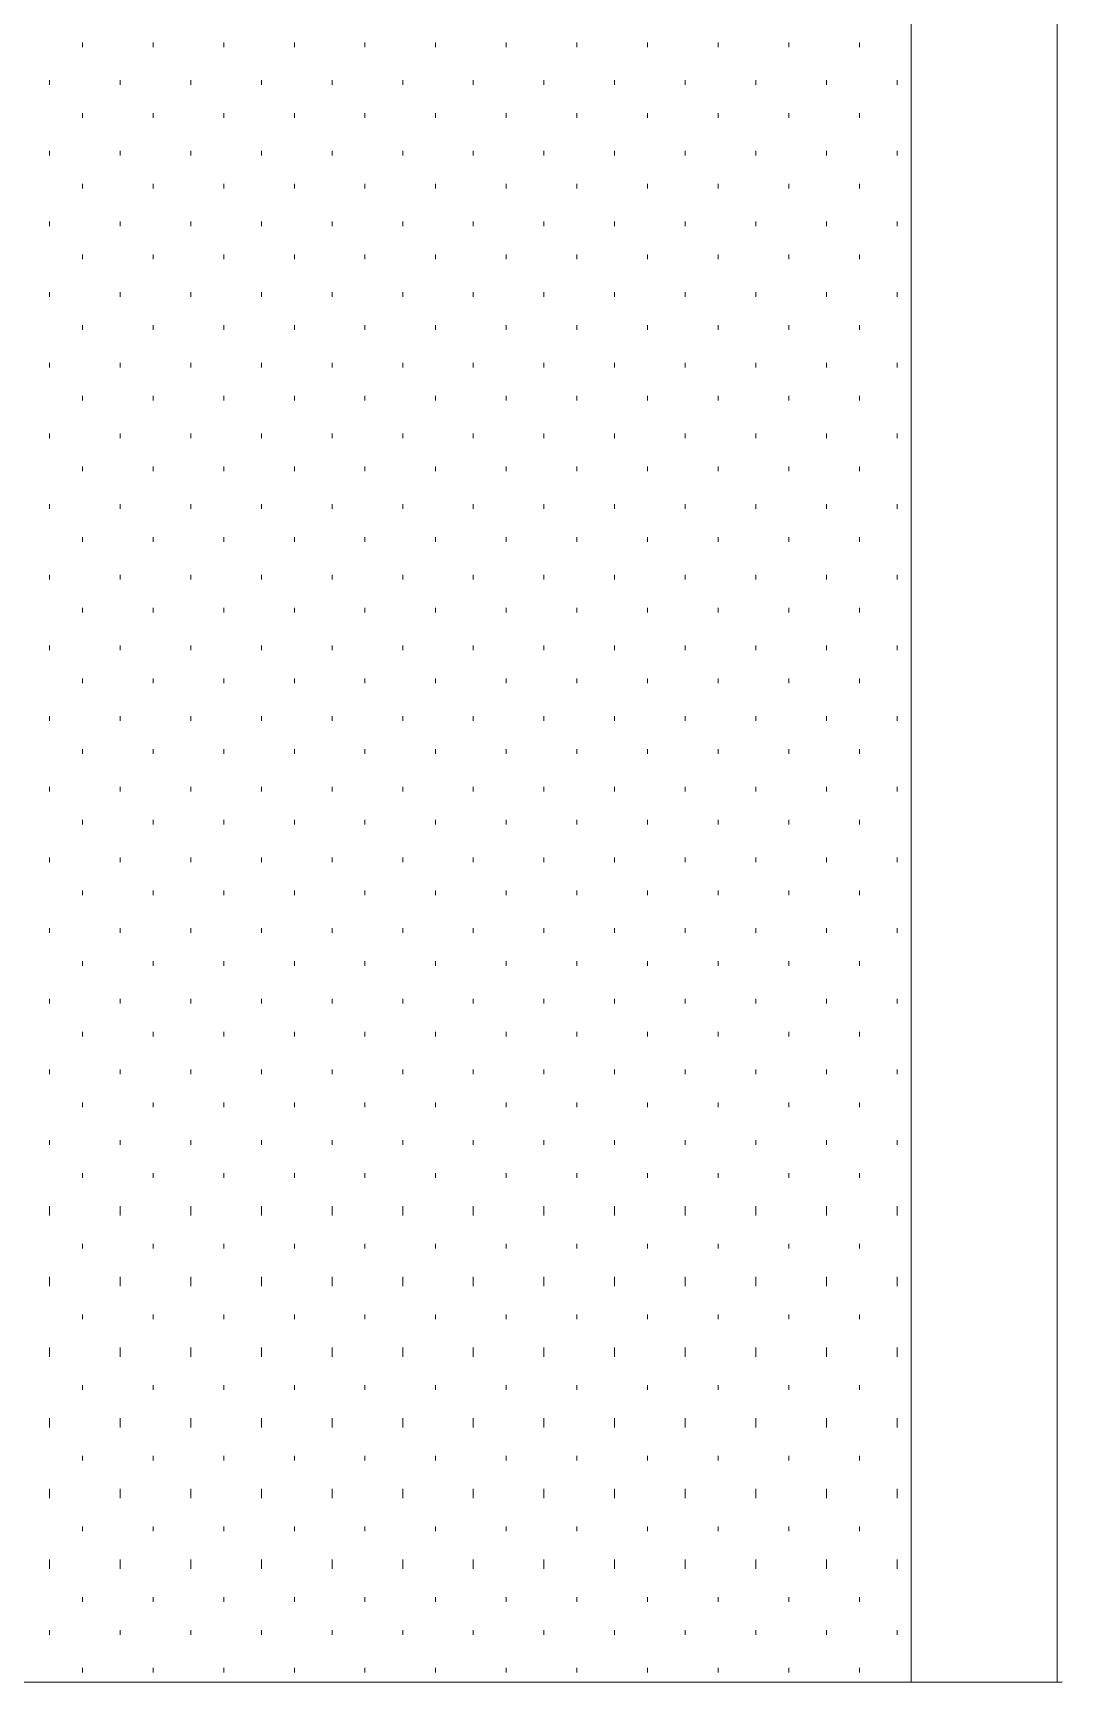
# Model space of a CAD drawing. Header units: inches. Extents: x -6061 to 13621, y -296 to 7483.
# Drawn here: x -5233.08 to -5215.58, y -184.56 to -156.53 of the extents above; entities that cross this region are included whole.
import ezdxf

# ---------------------------------------------------------------- set-up
doc = ezdxf.new("R2010")
doc.units = ezdxf.units.IN
doc.header["$MEASUREMENT"] = 0
doc.layers.get('0').update_dxf_attribs({"linetype": 'CONTINUOUS'})

msp = doc.modelspace()

# ---------------------------------------------------------------- linework, layer by layer
at = {"color": 7, "linetype": 'Continuous', "lineweight": 9, "true_color": 0x000007}
for p, q in [((-5218.14619, -184.55973), (-5218.14619, -92.53575)), ((-5215.66338, -184.55973), (-5215.66338, -92.53575)), ((-5218.14619, -184.55973), (-5218.14619, -95.01855)), ((-5218.14619, -184.55973), (-5254.18691, -184.55973)), ((-5254.18691, -184.55973), (-5218.14619, -184.55973)), ((-5215.66338, -184.55973), (-5218.14619, -184.55973)), ((-5218.14619, -184.55973), (-5215.66338, -184.55973))]:
    msp.add_line(p, q, dxfattribs=at)
at = {"color": 7, "linetype": 'Continuous', "lineweight": 18, "true_color": 0x000007}
for p, q in [((-5215.66338, -184.55973), (-5215.66338, -92.53575)), ((-5215.58329, -184.55973), (-5215.66338, -184.55973))]:
    msp.add_line(p, q, dxfattribs=at)
at = {"color": 7, "linetype": 'Continuous', "lineweight": 9, "true_color": 0xffffff}
for p, q in [((-5232.24212, -156.76833), (-5232.24212, -156.68824)), ((-5231.04076, -156.76833), (-5231.04076, -156.68824)), ((-5229.8394, -156.76833), (-5229.8394, -156.68824)), ((-5228.63805, -156.76833), (-5228.63805, -156.68824)), ((-5227.43669, -156.76833), (-5227.43669, -156.68824)), ((-5226.23533, -156.76833), (-5226.23533, -156.68824)), ((-5225.03397, -156.76833), (-5225.03397, -156.68824)), ((-5223.83262, -156.76833), (-5223.83262, -156.68824)), ((-5222.63126, -156.76833), (-5222.63126, -156.68824)), ((-5221.4299, -156.76833), (-5221.4299, -156.68824)), ((-5220.22854, -156.76833), (-5220.22854, -156.68824)), ((-5219.02719, -156.76833), (-5219.02719, -156.68824)), ((-5232.80275, -157.40905), (-5232.80275, -157.32896)), ((-5231.60139, -157.40905), (-5231.60139, -157.32896)), ((-5230.40004, -157.40905), (-5230.40004, -157.32896)), ((-5229.19868, -157.40905), (-5229.19868, -157.32896)), ((-5227.99732, -157.40905), (-5227.99732, -157.32896)), ((-5226.79596, -157.40905), (-5226.79596, -157.32896)), ((-5225.59461, -157.40905), (-5225.59461, -157.32896)), ((-5224.39325, -157.40905), (-5224.39325, -157.32896)), ((-5223.19189, -157.40905), (-5223.19189, -157.32896)), ((-5221.99053, -157.40905), (-5221.99053, -157.32896)), ((-5220.78918, -157.40905), (-5220.78918, -157.32896)), ((-5219.58782, -157.40905), (-5219.58782, -157.32896)), ((-5218.38646, -157.40905), (-5218.38646, -157.32896)), ((-5232.24212, -157.96968), (-5232.24212, -157.88959)), ((-5231.04076, -157.96968), (-5231.04076, -157.88959)), ((-5229.8394, -157.96968), (-5229.8394, -157.88959)), ((-5228.63805, -157.96968), (-5228.63805, -157.88959)), ((-5227.43669, -157.96968), (-5227.43669, -157.88959)), ((-5226.23533, -157.96968), (-5226.23533, -157.88959)), ((-5225.03397, -157.96968), (-5225.03397, -157.88959)), ((-5223.83262, -157.96968), (-5223.83262, -157.88959)), ((-5222.63126, -157.96968), (-5222.63126, -157.88959)), ((-5221.4299, -157.96968), (-5221.4299, -157.88959)), ((-5220.22854, -157.96968), (-5220.22854, -157.88959)), ((-5219.02719, -157.96968), (-5219.02719, -157.88959)), ((-5232.80275, -158.61041), (-5232.80275, -158.53032)), ((-5231.60139, -158.61041), (-5231.60139, -158.53032)), ((-5230.40004, -158.61041), (-5230.40004, -158.53032)), ((-5229.19868, -158.61041), (-5229.19868, -158.53032)), ((-5227.99732, -158.61041), (-5227.99732, -158.53032)), ((-5226.79596, -158.61041), (-5226.79596, -158.53032)), ((-5225.59461, -158.61041), (-5225.59461, -158.53032)), ((-5224.39325, -158.61041), (-5224.39325, -158.53032)), ((-5223.19189, -158.61041), (-5223.19189, -158.53032)), ((-5221.99053, -158.61041), (-5221.99053, -158.53032)), ((-5220.78918, -158.61041), (-5220.78918, -158.53032)), ((-5219.58782, -158.61041), (-5219.58782, -158.53032)), ((-5218.38646, -158.61041), (-5218.38646, -158.53032)), ((-5232.24212, -159.17104), (-5232.24212, -159.09095)), ((-5231.04076, -159.17104), (-5231.04076, -159.09095)), ((-5229.8394, -159.17104), (-5229.8394, -159.09095)), ((-5228.63805, -159.17104), (-5228.63805, -159.09095)), ((-5227.43669, -159.17104), (-5227.43669, -159.09095)), ((-5226.23533, -159.17104), (-5226.23533, -159.09095)), ((-5225.03397, -159.17104), (-5225.03397, -159.09095)), ((-5223.83262, -159.17104), (-5223.83262, -159.09095)), ((-5222.63126, -159.17104), (-5222.63126, -159.09095)), ((-5221.4299, -159.17104), (-5221.4299, -159.09095)), ((-5220.22854, -159.17104), (-5220.22854, -159.09095)), ((-5219.02719, -159.17104), (-5219.02719, -159.09095)), ((-5232.80275, -159.81176), (-5232.80275, -159.73167)), ((-5231.60139, -159.81176), (-5231.60139, -159.73167)), ((-5230.40004, -159.81176), (-5230.40004, -159.73167)), ((-5229.19868, -159.81176), (-5229.19868, -159.73167)), ((-5227.99732, -159.81176), (-5227.99732, -159.73167)), ((-5226.79596, -159.81176), (-5226.79596, -159.73167)), ((-5225.59461, -159.81176), (-5225.59461, -159.73167)), ((-5224.39325, -159.81176), (-5224.39325, -159.73167)), ((-5223.19189, -159.81176), (-5223.19189, -159.73167)), ((-5221.99053, -159.81176), (-5221.99053, -159.73167)), ((-5220.78918, -159.81176), (-5220.78918, -159.73167)), ((-5219.58782, -159.81176), (-5219.58782, -159.73167)), ((-5218.38646, -159.81176), (-5218.38646, -159.73167)), ((-5232.24212, -160.3724), (-5232.24212, -160.29231)), ((-5231.04076, -160.3724), (-5231.04076, -160.29231)), ((-5229.8394, -160.3724), (-5229.8394, -160.29231)), ((-5228.63805, -160.3724), (-5228.63805, -160.29231)), ((-5227.43669, -160.3724), (-5227.43669, -160.29231)), ((-5226.23533, -160.3724), (-5226.23533, -160.29231)), ((-5225.03397, -160.3724), (-5225.03397, -160.29231)), ((-5223.83262, -160.3724), (-5223.83262, -160.29231)), ((-5222.63126, -160.3724), (-5222.63126, -160.29231)), ((-5221.4299, -160.3724), (-5221.4299, -160.29231)), ((-5220.22854, -160.3724), (-5220.22854, -160.29231)), ((-5219.02719, -160.3724), (-5219.02719, -160.29231)), ((-5232.80275, -161.01312), (-5232.80275, -160.93303)), ((-5231.60139, -161.01312), (-5231.60139, -160.93303)), ((-5230.40004, -161.01312), (-5230.40004, -160.93303)), ((-5229.19868, -161.01312), (-5229.19868, -160.93303)), ((-5227.99732, -161.01312), (-5227.99732, -160.93303)), ((-5226.79596, -161.01312), (-5226.79596, -160.93303)), ((-5225.59461, -161.01312), (-5225.59461, -160.93303)), ((-5224.39325, -161.01312), (-5224.39325, -160.93303)), ((-5223.19189, -161.01312), (-5223.19189, -160.93303)), ((-5221.99053, -161.01312), (-5221.99053, -160.93303)), ((-5220.78918, -161.01312), (-5220.78918, -160.93303)), ((-5219.58782, -161.01312), (-5219.58782, -160.93303)), ((-5218.38646, -161.01312), (-5218.38646, -160.93303)), ((-5232.24212, -161.57376), (-5232.24212, -161.49367)), ((-5231.04076, -161.57376), (-5231.04076, -161.49367)), ((-5229.8394, -161.57376), (-5229.8394, -161.49367)), ((-5228.63805, -161.57376), (-5228.63805, -161.49367)), ((-5227.43669, -161.57376), (-5227.43669, -161.49367)), ((-5226.23533, -161.57376), (-5226.23533, -161.49367)), ((-5225.03397, -161.57376), (-5225.03397, -161.49367)), ((-5223.83262, -161.57376), (-5223.83262, -161.49367)), ((-5222.63126, -161.57376), (-5222.63126, -161.49367)), ((-5221.4299, -161.57376), (-5221.4299, -161.49367)), ((-5220.22854, -161.57376), (-5220.22854, -161.49367)), ((-5219.02719, -161.57376), (-5219.02719, -161.49367)), ((-5232.80275, -162.21448), (-5232.80275, -162.13439)), ((-5231.60139, -162.21448), (-5231.60139, -162.13439)), ((-5230.40004, -162.21448), (-5230.40004, -162.13439)), ((-5229.19868, -162.21448), (-5229.19868, -162.13439)), ((-5227.99732, -162.21448), (-5227.99732, -162.13439)), ((-5226.79596, -162.21448), (-5226.79596, -162.13439)), ((-5225.59461, -162.21448), (-5225.59461, -162.13439)), ((-5224.39325, -162.21448), (-5224.39325, -162.13439)), ((-5223.19189, -162.21448), (-5223.19189, -162.13439)), ((-5221.99053, -162.21448), (-5221.99053, -162.13439)), ((-5220.78918, -162.21448), (-5220.78918, -162.13439)), ((-5219.58782, -162.21448), (-5219.58782, -162.13439)), ((-5218.38646, -162.21448), (-5218.38646, -162.13439)), ((-5232.24212, -162.77511), (-5232.24212, -162.69502)), ((-5231.04076, -162.77511), (-5231.04076, -162.69502)), ((-5229.8394, -162.77511), (-5229.8394, -162.69502)), ((-5228.63805, -162.77511), (-5228.63805, -162.69502)), ((-5227.43669, -162.77511), (-5227.43669, -162.69502)), ((-5226.23533, -162.77511), (-5226.23533, -162.69502)), ((-5225.03397, -162.77511), (-5225.03397, -162.69502)), ((-5223.83262, -162.77511), (-5223.83262, -162.69502)), ((-5222.63126, -162.77511), (-5222.63126, -162.69502)), ((-5221.4299, -162.77511), (-5221.4299, -162.69502)), ((-5220.22854, -162.77511), (-5220.22854, -162.69502)), ((-5219.02719, -162.77511), (-5219.02719, -162.69502)), ((-5232.80275, -163.41584), (-5232.80275, -163.33575)), ((-5231.60139, -163.41584), (-5231.60139, -163.33575)), ((-5230.40004, -163.41584), (-5230.40004, -163.33575)), ((-5229.19868, -163.41584), (-5229.19868, -163.33575)), ((-5227.99732, -163.41584), (-5227.99732, -163.33575)), ((-5226.79596, -163.41584), (-5226.79596, -163.33575)), ((-5225.59461, -163.41584), (-5225.59461, -163.33575)), ((-5224.39325, -163.41584), (-5224.39325, -163.33575)), ((-5223.19189, -163.41584), (-5223.19189, -163.33575)), ((-5221.99053, -163.41584), (-5221.99053, -163.33575)), ((-5220.78918, -163.41584), (-5220.78918, -163.33575)), ((-5219.58782, -163.41584), (-5219.58782, -163.33575)), ((-5218.38646, -163.41584), (-5218.38646, -163.33575)), ((-5232.24212, -163.97647), (-5232.24212, -163.89638)), ((-5231.04076, -163.97647), (-5231.04076, -163.89638)), ((-5229.8394, -163.97647), (-5229.8394, -163.89638)), ((-5228.63805, -163.97647), (-5228.63805, -163.89638)), ((-5227.43669, -163.97647), (-5227.43669, -163.89638)), ((-5226.23533, -163.97647), (-5226.23533, -163.89638)), ((-5225.03397, -163.97647), (-5225.03397, -163.89638)), ((-5223.83262, -163.97647), (-5223.83262, -163.89638)), ((-5222.63126, -163.97647), (-5222.63126, -163.89638)), ((-5221.4299, -163.97647), (-5221.4299, -163.89638)), ((-5220.22854, -163.97647), (-5220.22854, -163.89638)), ((-5219.02719, -163.97647), (-5219.02719, -163.89638)), ((-5232.80275, -164.61719), (-5232.80275, -164.5371)), ((-5231.60139, -164.61719), (-5231.60139, -164.5371)), ((-5230.40004, -164.61719), (-5230.40004, -164.5371)), ((-5229.19868, -164.61719), (-5229.19868, -164.5371)), ((-5227.99732, -164.61719), (-5227.99732, -164.5371)), ((-5226.79596, -164.61719), (-5226.79596, -164.5371)), ((-5225.59461, -164.61719), (-5225.59461, -164.5371)), ((-5224.39325, -164.61719), (-5224.39325, -164.5371)), ((-5223.19189, -164.61719), (-5223.19189, -164.5371)), ((-5221.99053, -164.61719), (-5221.99053, -164.5371)), ((-5220.78918, -164.61719), (-5220.78918, -164.5371)), ((-5219.58782, -164.61719), (-5219.58782, -164.5371)), ((-5218.38646, -164.61719), (-5218.38646, -164.5371)), ((-5232.24212, -165.17783), (-5232.24212, -165.09774)), ((-5231.04076, -165.17783), (-5231.04076, -165.09774)), ((-5229.8394, -165.17783), (-5229.8394, -165.09774)), ((-5228.63805, -165.17783), (-5228.63805, -165.09774)), ((-5227.43669, -165.17783), (-5227.43669, -165.09774)), ((-5226.23533, -165.17783), (-5226.23533, -165.09774)), ((-5225.03397, -165.17783), (-5225.03397, -165.09774)), ((-5223.83262, -165.17783), (-5223.83262, -165.09774)), ((-5222.63126, -165.17783), (-5222.63126, -165.09774)), ((-5221.4299, -165.17783), (-5221.4299, -165.09774)), ((-5220.22854, -165.17783), (-5220.22854, -165.09774)), ((-5219.02719, -165.17783), (-5219.02719, -165.09774)), ((-5232.80275, -165.81855), (-5232.80275, -165.73846)), ((-5231.60139, -165.81855), (-5231.60139, -165.73846)), ((-5230.40004, -165.81855), (-5230.40004, -165.73846)), ((-5229.19868, -165.81855), (-5229.19868, -165.73846)), ((-5227.99732, -165.81855), (-5227.99732, -165.73846)), ((-5226.79596, -165.81855), (-5226.79596, -165.73846)), ((-5225.59461, -165.81855), (-5225.59461, -165.73846)), ((-5224.39325, -165.81855), (-5224.39325, -165.73846)), ((-5223.19189, -165.81855), (-5223.19189, -165.73846)), ((-5221.99053, -165.81855), (-5221.99053, -165.73846)), ((-5220.78918, -165.81855), (-5220.78918, -165.73846)), ((-5219.58782, -165.81855), (-5219.58782, -165.73846)), ((-5218.38646, -165.81855), (-5218.38646, -165.73846)), ((-5232.24212, -166.37919), (-5232.24212, -166.2991)), ((-5231.04076, -166.37919), (-5231.04076, -166.2991)), ((-5229.8394, -166.37919), (-5229.8394, -166.2991)), ((-5228.63805, -166.37919), (-5228.63805, -166.2991)), ((-5227.43669, -166.37919), (-5227.43669, -166.2991)), ((-5226.23533, -166.37919), (-5226.23533, -166.2991)), ((-5225.03397, -166.37919), (-5225.03397, -166.2991)), ((-5223.83262, -166.37919), (-5223.83262, -166.2991)), ((-5222.63126, -166.37919), (-5222.63126, -166.2991)), ((-5221.4299, -166.37919), (-5221.4299, -166.2991)), ((-5220.22854, -166.37919), (-5220.22854, -166.2991)), ((-5219.02719, -166.37919), (-5219.02719, -166.2991)), ((-5232.80275, -167.01991), (-5232.80275, -166.93982)), ((-5231.60139, -167.01991), (-5231.60139, -166.93982)), ((-5230.40004, -167.01991), (-5230.40004, -166.93982)), ((-5229.19868, -167.01991), (-5229.19868, -166.93982)), ((-5227.99732, -167.01991), (-5227.99732, -166.93982)), ((-5226.79596, -167.01991), (-5226.79596, -166.93982)), ((-5225.59461, -167.01991), (-5225.59461, -166.93982)), ((-5224.39325, -167.01991), (-5224.39325, -166.93982)), ((-5223.19189, -167.01991), (-5223.19189, -166.93982)), ((-5221.99053, -167.01991), (-5221.99053, -166.93982)), ((-5220.78918, -167.01991), (-5220.78918, -166.93982)), ((-5219.58782, -167.01991), (-5219.58782, -166.93982)), ((-5218.38646, -167.01991), (-5218.38646, -166.93982)), ((-5232.24212, -167.58054), (-5232.24212, -167.50045)), ((-5231.04076, -167.58054), (-5231.04076, -167.50045)), ((-5229.8394, -167.58054), (-5229.8394, -167.50045)), ((-5228.63805, -167.58054), (-5228.63805, -167.50045)), ((-5227.43669, -167.58054), (-5227.43669, -167.50045)), ((-5226.23533, -167.58054), (-5226.23533, -167.50045)), ((-5225.03397, -167.58054), (-5225.03397, -167.50045)), ((-5223.83262, -167.58054), (-5223.83262, -167.50045)), ((-5222.63126, -167.58054), (-5222.63126, -167.50045)), ((-5221.4299, -167.58054), (-5221.4299, -167.50045)), ((-5220.22854, -167.58054), (-5220.22854, -167.50045)), ((-5219.02719, -167.58054), (-5219.02719, -167.50045)), ((-5232.80275, -168.22127), (-5232.80275, -168.14118)), ((-5231.60139, -168.22127), (-5231.60139, -168.14118)), ((-5230.40004, -168.22127), (-5230.40004, -168.14118)), ((-5229.19868, -168.22127), (-5229.19868, -168.14118)), ((-5227.99732, -168.22127), (-5227.99732, -168.14118)), ((-5226.79596, -168.22127), (-5226.79596, -168.14118)), ((-5225.59461, -168.22127), (-5225.59461, -168.14118)), ((-5224.39325, -168.22127), (-5224.39325, -168.14118)), ((-5223.19189, -168.22127), (-5223.19189, -168.14118)), ((-5221.99053, -168.22127), (-5221.99053, -168.14118)), ((-5220.78918, -168.22127), (-5220.78918, -168.14118)), ((-5219.58782, -168.22127), (-5219.58782, -168.14118)), ((-5218.38646, -168.22127), (-5218.38646, -168.14118)), ((-5232.24212, -168.7819), (-5232.24212, -168.70181)), ((-5231.04076, -168.7819), (-5231.04076, -168.70181)), ((-5229.8394, -168.7819), (-5229.8394, -168.70181)), ((-5228.63805, -168.7819), (-5228.63805, -168.70181)), ((-5227.43669, -168.7819), (-5227.43669, -168.70181)), ((-5226.23533, -168.7819), (-5226.23533, -168.70181)), ((-5225.03397, -168.7819), (-5225.03397, -168.70181)), ((-5223.83262, -168.7819), (-5223.83262, -168.70181)), ((-5222.63126, -168.7819), (-5222.63126, -168.70181)), ((-5221.4299, -168.7819), (-5221.4299, -168.70181)), ((-5220.22854, -168.7819), (-5220.22854, -168.70181)), ((-5219.02719, -168.7819), (-5219.02719, -168.70181)), ((-5232.80275, -169.42262), (-5232.80275, -169.34253)), ((-5231.60139, -169.42262), (-5231.60139, -169.34253)), ((-5230.40004, -169.42262), (-5230.40004, -169.34253)), ((-5229.19868, -169.42262), (-5229.19868, -169.34253)), ((-5227.99732, -169.42262), (-5227.99732, -169.34253)), ((-5226.79596, -169.42262), (-5226.79596, -169.34253)), ((-5225.59461, -169.42262), (-5225.59461, -169.34253)), ((-5224.39325, -169.42262), (-5224.39325, -169.34253)), ((-5223.19189, -169.42262), (-5223.19189, -169.34253)), ((-5221.99053, -169.42262), (-5221.99053, -169.34253)), ((-5220.78918, -169.42262), (-5220.78918, -169.34253)), ((-5219.58782, -169.42262), (-5219.58782, -169.34253)), ((-5218.38646, -169.42262), (-5218.38646, -169.34253)), ((-5232.24212, -169.98326), (-5232.24212, -169.90317)), ((-5231.04076, -169.98326), (-5231.04076, -169.90317)), ((-5229.8394, -169.98326), (-5229.8394, -169.90317)), ((-5228.63805, -169.98326), (-5228.63805, -169.90317)), ((-5227.43669, -169.98326), (-5227.43669, -169.90317)), ((-5226.23533, -169.98326), (-5226.23533, -169.90317)), ((-5225.03397, -169.98326), (-5225.03397, -169.90317)), ((-5223.83262, -169.98326), (-5223.83262, -169.90317)), ((-5222.63126, -169.98326), (-5222.63126, -169.90317)), ((-5221.4299, -169.98326), (-5221.4299, -169.90317)), ((-5220.22854, -169.98326), (-5220.22854, -169.90317)), ((-5219.02719, -169.98326), (-5219.02719, -169.90317)), ((-5232.80275, -170.62398), (-5232.80275, -170.54389)), ((-5231.60139, -170.62398), (-5231.60139, -170.54389)), ((-5230.40004, -170.62398), (-5230.40004, -170.54389)), ((-5229.19868, -170.62398), (-5229.19868, -170.54389)), ((-5227.99732, -170.62398), (-5227.99732, -170.54389)), ((-5226.79596, -170.62398), (-5226.79596, -170.54389)), ((-5225.59461, -170.62398), (-5225.59461, -170.54389)), ((-5224.39325, -170.62398), (-5224.39325, -170.54389)), ((-5223.19189, -170.62398), (-5223.19189, -170.54389)), ((-5221.99053, -170.62398), (-5221.99053, -170.54389)), ((-5220.78918, -170.62398), (-5220.78918, -170.54389)), ((-5219.58782, -170.62398), (-5219.58782, -170.54389)), ((-5218.38646, -170.62398), (-5218.38646, -170.54389)), ((-5232.24212, -171.18462), (-5232.24212, -171.10453)), ((-5231.04076, -171.18462), (-5231.04076, -171.10453)), ((-5229.8394, -171.18462), (-5229.8394, -171.10453)), ((-5228.63805, -171.18462), (-5228.63805, -171.10453)), ((-5227.43669, -171.18462), (-5227.43669, -171.10453)), ((-5226.23533, -171.18462), (-5226.23533, -171.10453)), ((-5225.03397, -171.18462), (-5225.03397, -171.10453)), ((-5223.83262, -171.18462), (-5223.83262, -171.10453)), ((-5222.63126, -171.18462), (-5222.63126, -171.10453)), ((-5221.4299, -171.18462), (-5221.4299, -171.10453)), ((-5220.22854, -171.18462), (-5220.22854, -171.10453)), ((-5219.02719, -171.18462), (-5219.02719, -171.10453)), ((-5232.80275, -171.82534), (-5232.80275, -171.74525)), ((-5231.60139, -171.82534), (-5231.60139, -171.74525)), ((-5230.40004, -171.82534), (-5230.40004, -171.74525)), ((-5229.19868, -171.82534), (-5229.19868, -171.74525)), ((-5227.99732, -171.82534), (-5227.99732, -171.74525)), ((-5226.79596, -171.82534), (-5226.79596, -171.74525)), ((-5225.59461, -171.82534), (-5225.59461, -171.74525)), ((-5224.39325, -171.82534), (-5224.39325, -171.74525)), ((-5223.19189, -171.82534), (-5223.19189, -171.74525)), ((-5221.99053, -171.82534), (-5221.99053, -171.74525)), ((-5220.78918, -171.82534), (-5220.78918, -171.74525)), ((-5219.58782, -171.82534), (-5219.58782, -171.74525)), ((-5218.38646, -171.82534), (-5218.38646, -171.74525)), ((-5232.24212, -172.38597), (-5232.24212, -172.30588)), ((-5231.04076, -172.38597), (-5231.04076, -172.30588)), ((-5229.8394, -172.38597), (-5229.8394, -172.30588)), ((-5228.63805, -172.38597), (-5228.63805, -172.30588)), ((-5227.43669, -172.38597), (-5227.43669, -172.30588)), ((-5226.23533, -172.38597), (-5226.23533, -172.30588)), ((-5225.03397, -172.38597), (-5225.03397, -172.30588)), ((-5223.83262, -172.38597), (-5223.83262, -172.30588)), ((-5222.63126, -172.38597), (-5222.63126, -172.30588)), ((-5221.4299, -172.38597), (-5221.4299, -172.30588)), ((-5220.22854, -172.38597), (-5220.22854, -172.30588)), ((-5219.02719, -172.38597), (-5219.02719, -172.30588)), ((-5232.80275, -173.0267), (-5232.80275, -172.94661)), ((-5231.60139, -173.0267), (-5231.60139, -172.94661)), ((-5230.40004, -173.0267), (-5230.40004, -172.94661)), ((-5229.19868, -173.0267), (-5229.19868, -172.94661)), ((-5227.99732, -173.0267), (-5227.99732, -172.94661)), ((-5226.79596, -173.0267), (-5226.79596, -172.94661)), ((-5225.59461, -173.0267), (-5225.59461, -172.94661)), ((-5224.39325, -173.0267), (-5224.39325, -172.94661)), ((-5223.19189, -173.0267), (-5223.19189, -172.94661)), ((-5221.99053, -173.0267), (-5221.99053, -172.94661)), ((-5220.78918, -173.0267), (-5220.78918, -172.94661)), ((-5219.58782, -173.0267), (-5219.58782, -172.94661)), ((-5218.38646, -173.0267), (-5218.38646, -172.94661)), ((-5232.24212, -173.58733), (-5232.24212, -173.50724)), ((-5231.04076, -173.58733), (-5231.04076, -173.50724)), ((-5229.8394, -173.58733), (-5229.8394, -173.50724)), ((-5228.63805, -173.58733), (-5228.63805, -173.50724)), ((-5227.43669, -173.58733), (-5227.43669, -173.50724)), ((-5226.23533, -173.58733), (-5226.23533, -173.50724)), ((-5225.03397, -173.58733), (-5225.03397, -173.50724)), ((-5223.83262, -173.58733), (-5223.83262, -173.50724)), ((-5222.63126, -173.58733), (-5222.63126, -173.50724)), ((-5221.4299, -173.58733), (-5221.4299, -173.50724)), ((-5220.22854, -173.58733), (-5220.22854, -173.50724)), ((-5219.02719, -173.58733), (-5219.02719, -173.50724)), ((-5232.80275, -174.22805), (-5232.80275, -174.14796)), ((-5231.60139, -174.22805), (-5231.60139, -174.14796)), ((-5230.40004, -174.22805), (-5230.40004, -174.14796)), ((-5229.19868, -174.22805), (-5229.19868, -174.14796)), ((-5227.99732, -174.22805), (-5227.99732, -174.14796)), ((-5226.79596, -174.22805), (-5226.79596, -174.14796)), ((-5225.59461, -174.22805), (-5225.59461, -174.14796)), ((-5224.39325, -174.22805), (-5224.39325, -174.14796)), ((-5223.19189, -174.22805), (-5223.19189, -174.14796)), ((-5221.99053, -174.22805), (-5221.99053, -174.14796)), ((-5220.78918, -174.22805), (-5220.78918, -174.14796)), ((-5219.58782, -174.22805), (-5219.58782, -174.14796)), ((-5218.38646, -174.22805), (-5218.38646, -174.14796)), ((-5232.24212, -174.78869), (-5232.24212, -174.7086)), ((-5231.04076, -174.78869), (-5231.04076, -174.7086)), ((-5229.8394, -174.78869), (-5229.8394, -174.7086)), ((-5228.63805, -174.78869), (-5228.63805, -174.7086)), ((-5227.43669, -174.78869), (-5227.43669, -174.7086)), ((-5226.23533, -174.78869), (-5226.23533, -174.7086)), ((-5225.03397, -174.78869), (-5225.03397, -174.7086)), ((-5223.83262, -174.78869), (-5223.83262, -174.7086)), ((-5222.63126, -174.78869), (-5222.63126, -174.7086)), ((-5221.4299, -174.78869), (-5221.4299, -174.7086)), ((-5220.22854, -174.78869), (-5220.22854, -174.7086)), ((-5219.02719, -174.78869), (-5219.02719, -174.7086)), ((-5232.80275, -175.42941), (-5232.80275, -175.34932)), ((-5231.60139, -175.42941), (-5231.60139, -175.34932)), ((-5230.40004, -175.42941), (-5230.40004, -175.34932)), ((-5229.19868, -175.42941), (-5229.19868, -175.34932)), ((-5227.99732, -175.42941), (-5227.99732, -175.34932)), ((-5226.79596, -175.42941), (-5226.79596, -175.34932)), ((-5225.59461, -175.42941), (-5225.59461, -175.34932)), ((-5224.39325, -175.42941), (-5224.39325, -175.34932)), ((-5223.19189, -175.42941), (-5223.19189, -175.34932)), ((-5221.99053, -175.42941), (-5221.99053, -175.34932)), ((-5220.78918, -175.42941), (-5220.78918, -175.34932)), ((-5219.58782, -175.42941), (-5219.58782, -175.34932)), ((-5218.38646, -175.42941), (-5218.38646, -175.34932)), ((-5232.24212, -175.99005), (-5232.24212, -175.90995)), ((-5231.04076, -175.99005), (-5231.04076, -175.90995)), ((-5229.8394, -175.99005), (-5229.8394, -175.90995)), ((-5228.63805, -175.99005), (-5228.63805, -175.90995)), ((-5227.43669, -175.99005), (-5227.43669, -175.90995)), ((-5226.23533, -175.99005), (-5226.23533, -175.90995)), ((-5225.03397, -175.99005), (-5225.03397, -175.90995)), ((-5223.83262, -175.99005), (-5223.83262, -175.90995)), ((-5222.63126, -175.99005), (-5222.63126, -175.90995)), ((-5221.4299, -175.99005), (-5221.4299, -175.90995)), ((-5220.22854, -175.99005), (-5220.22854, -175.90995)), ((-5219.02719, -175.99005), (-5219.02719, -175.90995)), ((-5232.80275, -176.63077), (-5232.80275, -176.47059)), ((-5231.60139, -176.63077), (-5231.60139, -176.47059)), ((-5230.40004, -176.63077), (-5230.40004, -176.47059)), ((-5229.19868, -176.63077), (-5229.19868, -176.47059)), ((-5227.99732, -176.63077), (-5227.99732, -176.47059)), ((-5226.79596, -176.63077), (-5226.79596, -176.47059)), ((-5225.59461, -176.63077), (-5225.59461, -176.47059)), ((-5224.39325, -176.63077), (-5224.39325, -176.47059)), ((-5223.19189, -176.63077), (-5223.19189, -176.47059)), ((-5221.99053, -176.63077), (-5221.99053, -176.47059)), ((-5220.78918, -176.63077), (-5220.78918, -176.47059)), ((-5219.58782, -176.63077), (-5219.58782, -176.47059)), ((-5218.38646, -176.63077), (-5218.38646, -176.47059)), ((-5232.24212, -177.1914), (-5232.24212, -177.11131)), ((-5231.04076, -177.1914), (-5231.04076, -177.11131)), ((-5229.8394, -177.1914), (-5229.8394, -177.11131)), ((-5228.63805, -177.1914), (-5228.63805, -177.11131)), ((-5227.43669, -177.1914), (-5227.43669, -177.11131)), ((-5226.23533, -177.1914), (-5226.23533, -177.11131)), ((-5225.03397, -177.1914), (-5225.03397, -177.11131)), ((-5223.83262, -177.1914), (-5223.83262, -177.11131)), ((-5222.63126, -177.1914), (-5222.63126, -177.11131)), ((-5221.4299, -177.1914), (-5221.4299, -177.11131)), ((-5220.22854, -177.1914), (-5220.22854, -177.11131)), ((-5219.02719, -177.1914), (-5219.02719, -177.11131)), ((-5232.80275, -177.83213), (-5232.80275, -177.67195)), ((-5231.60139, -177.83213), (-5231.60139, -177.67195)), ((-5230.40004, -177.83213), (-5230.40004, -177.67195)), ((-5229.19868, -177.83213), (-5229.19868, -177.67195)), ((-5227.99732, -177.83213), (-5227.99732, -177.67195)), ((-5226.79596, -177.83213), (-5226.79596, -177.67195)), ((-5225.59461, -177.83213), (-5225.59461, -177.67195)), ((-5224.39325, -177.83213), (-5224.39325, -177.67195)), ((-5223.19189, -177.83213), (-5223.19189, -177.67195)), ((-5221.99053, -177.83213), (-5221.99053, -177.67195)), ((-5220.78918, -177.83213), (-5220.78918, -177.67195)), ((-5219.58782, -177.83213), (-5219.58782, -177.67195)), ((-5218.38646, -177.83213), (-5218.38646, -177.67195)), ((-5232.24212, -178.39276), (-5232.24212, -178.31267)), ((-5231.04076, -178.39276), (-5231.04076, -178.31267)), ((-5229.8394, -178.39276), (-5229.8394, -178.31267)), ((-5228.63805, -178.39276), (-5228.63805, -178.31267)), ((-5227.43669, -178.39276), (-5227.43669, -178.31267)), ((-5226.23533, -178.39276), (-5226.23533, -178.31267)), ((-5225.03397, -178.39276), (-5225.03397, -178.31267)), ((-5223.83262, -178.39276), (-5223.83262, -178.31267)), ((-5222.63126, -178.39276), (-5222.63126, -178.31267)), ((-5221.4299, -178.39276), (-5221.4299, -178.31267)), ((-5220.22854, -178.39276), (-5220.22854, -178.31267)), ((-5219.02719, -178.39276), (-5219.02719, -178.31267)), ((-5232.80275, -179.03348), (-5232.80275, -178.8733)), ((-5231.60139, -179.03348), (-5231.60139, -178.8733)), ((-5230.40004, -179.03348), (-5230.40004, -178.8733)), ((-5229.19868, -179.03348), (-5229.19868, -178.8733)), ((-5227.99732, -179.03348), (-5227.99732, -178.8733)), ((-5226.79596, -179.03348), (-5226.79596, -178.8733)), ((-5225.59461, -179.03348), (-5225.59461, -178.8733)), ((-5224.39325, -179.03348), (-5224.39325, -178.8733)), ((-5223.19189, -179.03348), (-5223.19189, -178.8733)), ((-5221.99053, -179.03348), (-5221.99053, -178.8733)), ((-5220.78918, -179.03348), (-5220.78918, -178.8733)), ((-5219.58782, -179.03348), (-5219.58782, -178.8733)), ((-5218.38646, -179.03348), (-5218.38646, -178.8733)), ((-5232.24212, -179.59412), (-5232.24212, -179.51403)), ((-5231.04076, -179.59412), (-5231.04076, -179.51403)), ((-5229.8394, -179.59412), (-5229.8394, -179.51403)), ((-5228.63805, -179.59412), (-5228.63805, -179.51403)), ((-5227.43669, -179.59412), (-5227.43669, -179.51403)), ((-5226.23533, -179.59412), (-5226.23533, -179.51403)), ((-5225.03397, -179.59412), (-5225.03397, -179.51403)), ((-5223.83262, -179.59412), (-5223.83262, -179.51403)), ((-5222.63126, -179.59412), (-5222.63126, -179.51403)), ((-5221.4299, -179.59412), (-5221.4299, -179.51403)), ((-5220.22854, -179.59412), (-5220.22854, -179.51403)), ((-5219.02719, -179.59412), (-5219.02719, -179.51403)), ((-5232.80275, -180.23484), (-5232.80275, -180.07466)), ((-5231.60139, -180.23484), (-5231.60139, -180.07466)), ((-5230.40004, -180.23484), (-5230.40004, -180.07466)), ((-5229.19868, -180.23484), (-5229.19868, -180.07466)), ((-5227.99732, -180.23484), (-5227.99732, -180.07466)), ((-5226.79596, -180.23484), (-5226.79596, -180.07466)), ((-5225.59461, -180.23484), (-5225.59461, -180.07466)), ((-5224.39325, -180.23484), (-5224.39325, -180.07466)), ((-5223.19189, -180.23484), (-5223.19189, -180.07466)), ((-5221.99053, -180.23484), (-5221.99053, -180.07466)), ((-5220.78918, -180.23484), (-5220.78918, -180.07466)), ((-5219.58782, -180.23484), (-5219.58782, -180.07466)), ((-5218.38646, -180.23484), (-5218.38646, -180.07466)), ((-5232.24212, -180.79548), (-5232.24212, -180.71538)), ((-5231.04076, -180.79548), (-5231.04076, -180.71538)), ((-5229.8394, -180.79548), (-5229.8394, -180.71538)), ((-5228.63805, -180.79548), (-5228.63805, -180.71538)), ((-5227.43669, -180.79548), (-5227.43669, -180.71538)), ((-5226.23533, -180.79548), (-5226.23533, -180.71538)), ((-5225.03397, -180.79548), (-5225.03397, -180.71538)), ((-5223.83262, -180.79548), (-5223.83262, -180.71538)), ((-5222.63126, -180.79548), (-5222.63126, -180.71538)), ((-5221.4299, -180.79548), (-5221.4299, -180.71538)), ((-5220.22854, -180.79548), (-5220.22854, -180.71538)), ((-5219.02719, -180.79548), (-5219.02719, -180.71538)), ((-5232.80275, -181.4362), (-5232.80275, -181.27602)), ((-5231.60139, -181.4362), (-5231.60139, -181.27602)), ((-5230.40004, -181.4362), (-5230.40004, -181.27602)), ((-5229.19868, -181.4362), (-5229.19868, -181.27602)), ((-5227.99732, -181.4362), (-5227.99732, -181.27602)), ((-5226.79596, -181.4362), (-5226.79596, -181.27602)), ((-5225.59461, -181.4362), (-5225.59461, -181.27602)), ((-5224.39325, -181.4362), (-5224.39325, -181.27602)), ((-5223.19189, -181.4362), (-5223.19189, -181.27602)), ((-5221.99053, -181.4362), (-5221.99053, -181.27602)), ((-5220.78918, -181.4362), (-5220.78918, -181.27602)), ((-5219.58782, -181.4362), (-5219.58782, -181.27602)), ((-5218.38646, -181.4362), (-5218.38646, -181.27602)), ((-5232.24212, -181.99683), (-5232.24212, -181.91674)), ((-5231.04076, -181.99683), (-5231.04076, -181.91674)), ((-5229.8394, -181.99683), (-5229.8394, -181.91674)), ((-5228.63805, -181.99683), (-5228.63805, -181.91674)), ((-5227.43669, -181.99683), (-5227.43669, -181.91674)), ((-5226.23533, -181.99683), (-5226.23533, -181.91674)), ((-5225.03397, -181.99683), (-5225.03397, -181.91674)), ((-5223.83262, -181.99683), (-5223.83262, -181.91674)), ((-5222.63126, -181.99683), (-5222.63126, -181.91674)), ((-5221.4299, -181.99683), (-5221.4299, -181.91674)), ((-5220.22854, -181.99683), (-5220.22854, -181.91674)), ((-5219.02719, -181.99683), (-5219.02719, -181.91674)), ((-5232.80275, -182.63756), (-5232.80275, -182.47738)), ((-5231.60139, -182.63756), (-5231.60139, -182.47738)), ((-5230.40004, -182.63756), (-5230.40004, -182.47738)), ((-5229.19868, -182.63756), (-5229.19868, -182.47738)), ((-5227.99732, -182.63756), (-5227.99732, -182.47738)), ((-5226.79596, -182.63756), (-5226.79596, -182.47738)), ((-5225.59461, -182.63756), (-5225.59461, -182.47738)), ((-5224.39325, -182.63756), (-5224.39325, -182.47738)), ((-5223.19189, -182.63756), (-5223.19189, -182.47738)), ((-5221.99053, -182.63756), (-5221.99053, -182.47738)), ((-5220.78918, -182.63756), (-5220.78918, -182.47738)), ((-5219.58782, -182.63756), (-5219.58782, -182.47738)), ((-5218.38646, -182.63756), (-5218.38646, -182.47738)), ((-5232.24212, -183.19819), (-5232.24212, -183.1181)), ((-5231.04076, -183.19819), (-5231.04076, -183.1181)), ((-5229.8394, -183.19819), (-5229.8394, -183.1181)), ((-5228.63805, -183.19819), (-5228.63805, -183.1181)), ((-5227.43669, -183.19819), (-5227.43669, -183.1181)), ((-5226.23533, -183.19819), (-5226.23533, -183.1181)), ((-5225.03397, -183.19819), (-5225.03397, -183.1181)), ((-5223.83262, -183.19819), (-5223.83262, -183.1181)), ((-5222.63126, -183.19819), (-5222.63126, -183.1181)), ((-5221.4299, -183.19819), (-5221.4299, -183.1181)), ((-5220.22854, -183.19819), (-5220.22854, -183.1181)), ((-5219.02719, -183.19819), (-5219.02719, -183.1181)), ((-5232.80275, -183.75882), (-5232.80275, -183.67873)), ((-5231.60139, -183.75882), (-5231.60139, -183.67873)), ((-5230.40004, -183.75882), (-5230.40004, -183.67873)), ((-5229.19868, -183.75882), (-5229.19868, -183.67873)), ((-5227.99732, -183.75882), (-5227.99732, -183.67873)), ((-5226.79596, -183.75882), (-5226.79596, -183.67873)), ((-5225.59461, -183.75882), (-5225.59461, -183.67873)), ((-5224.39325, -183.75882), (-5224.39325, -183.67873)), ((-5223.19189, -183.75882), (-5223.19189, -183.67873)), ((-5221.99053, -183.75882), (-5221.99053, -183.67873)), ((-5220.78918, -183.75882), (-5220.78918, -183.67873)), ((-5219.58782, -183.75882), (-5219.58782, -183.67873)), ((-5218.38646, -183.75882), (-5218.38646, -183.67873)), ((-5232.24212, -184.39955), (-5232.24212, -184.31946)), ((-5231.04076, -184.39955), (-5231.04076, -184.31946)), ((-5229.8394, -184.39955), (-5229.8394, -184.31946)), ((-5228.63805, -184.39955), (-5228.63805, -184.31946)), ((-5227.43669, -184.39955), (-5227.43669, -184.31946)), ((-5226.23533, -184.39955), (-5226.23533, -184.31946)), ((-5225.03397, -184.39955), (-5225.03397, -184.31946)), ((-5223.83262, -184.39955), (-5223.83262, -184.31946)), ((-5222.63126, -184.39955), (-5222.63126, -184.31946)), ((-5221.4299, -184.39955), (-5221.4299, -184.31946)), ((-5220.22854, -184.39955), (-5220.22854, -184.31946)), ((-5219.02719, -184.39955), (-5219.02719, -184.31946))]:
    msp.add_line(p, q, dxfattribs=at)

doc.saveas('drawing.dxf')
